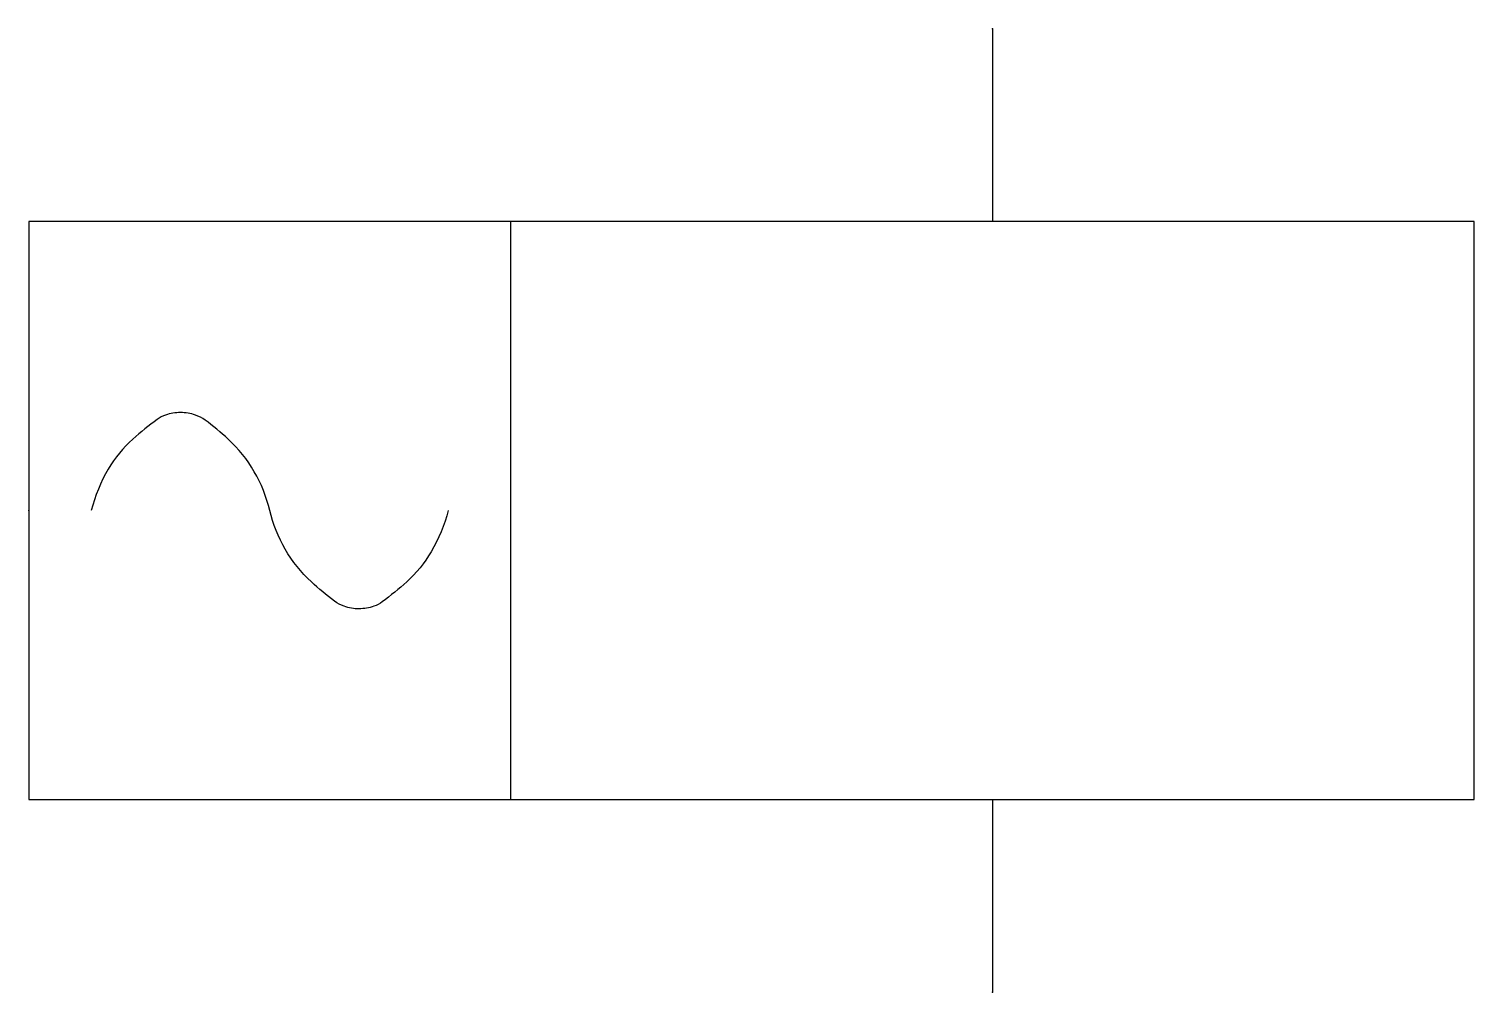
# Model space of a CAD drawing. Header units: millimetres. Extents: x -10 to 5, y -5 to 5.
import ezdxf

# ---------------------------------------------------------------- set-up
doc = ezdxf.new("R2010")
doc.units = ezdxf.units.MM
doc.layers.add('A', color=7, linetype='Continuous')
doc.layers.add('C', color=6, linetype='Continuous')

msp = doc.modelspace()

# ---------------------------------------------------------------- linework, layer by layer
at = {"transparency": 33554687}
for p, q in [((0, 5), (0, 3)), ((-10, 3), (-10, -3)), ((-5, 3), (-10, 3)), ((0, 3), (-5, 3)), ((-5, 3), (-5, -3)), ((5, 3), (0, 3)), ((5, -3), (5, 3)), ((-10, -3), (-5, -3)), ((-5, -3), (0, -3)), ((0, -3), (5, -3)), ((0, -3), (0, -5))]:
    msp.add_line(p, q, dxfattribs=at)
at = {"linetype": 'Continuous', "transparency": 33554687}
msp.add_lwpolyline([(-5.647, 0, -0.067678), (-5.825, -0.429, -0.07813), (-6.079, -0.741, -0.022658), (-6.332, -0.948, -0.075785), (-6.419, -0.994, -0.084616), (-6.573, -1.021, -0.084616), (-6.728, -0.994, -0.075785), (-6.827, -0.942, -0.027029), (-7.068, -0.741, -0.148278), (-7.5, 0, 0.150227), (-7.932, 0.741, 0.027406), (-8.172, 0.939, 0.0758), (-8.272, 0.991, 0.083262), (-8.427, 1.017, 0.083262), (-8.581, 0.991, 0.0758), (-8.668, 0.946, 0.022751), (-8.921, 0.741, 0.079374), (-9.176, 0.43, 0.06867), (-9.353, 0)], format="xyb", dxfattribs=at)
at = {"layer": 'A', "color": 1, "transparency": 33554687}
msp.add_point((-10, 0), dxfattribs=at)
at = {"layer": 'C', "color": 2, "transparency": 33554687}
msp.add_point((0, 5), dxfattribs=at)
at = {"layer": 'C', "color": 1, "transparency": 33554687}
msp.add_point((0, -5), dxfattribs=at)

doc.saveas('drawing.dxf')
